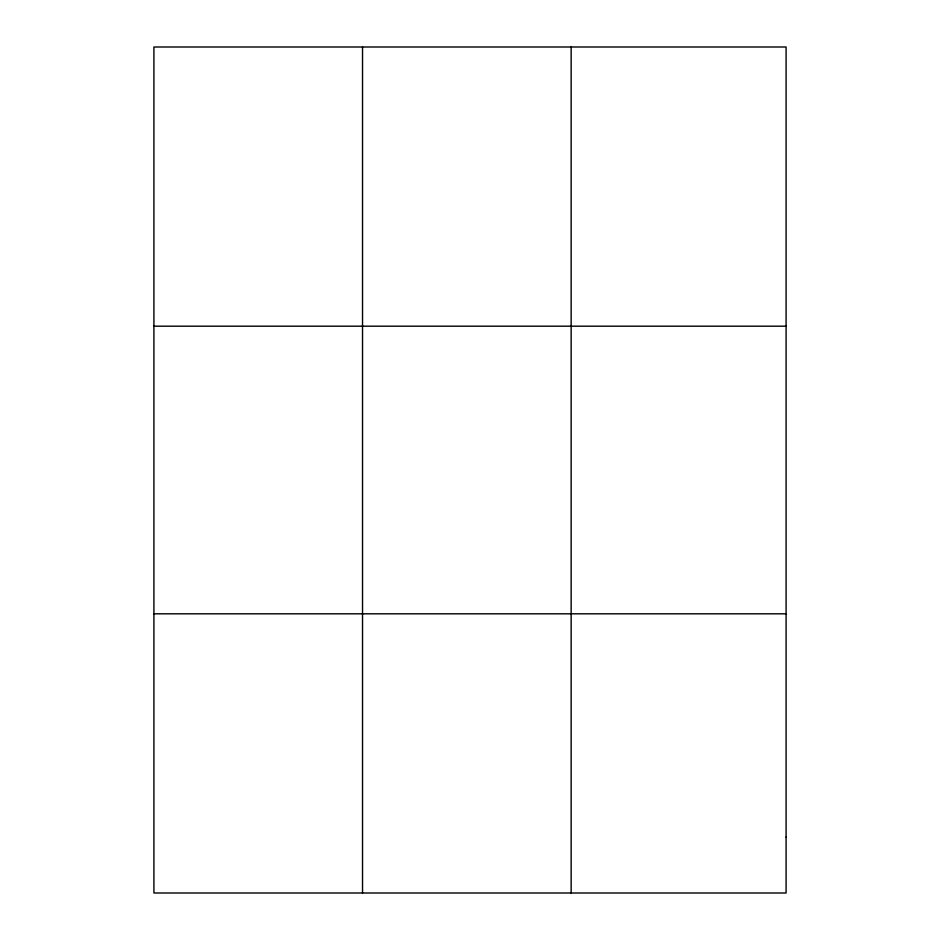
<?xml version="1.0" encoding="UTF-8"?>
<svg xmlns="http://www.w3.org/2000/svg" width="940" height="940" viewBox="0 0 940 940"><rect width="100%" height="100%" fill="white"/><g stroke="black" fill="none" stroke-linecap="round" stroke-linejoin="round"><path stroke-width="1.41" d="M362.535 47L362.535 893M571.144 47L571.144 893M153.913 326.18L786.087 326.18M153.913 613.82L786.087 613.82M786.087 837.164L786.087 893L153.913 893L153.913 47L786.087 47L786.087 837.164"/></g></svg>
